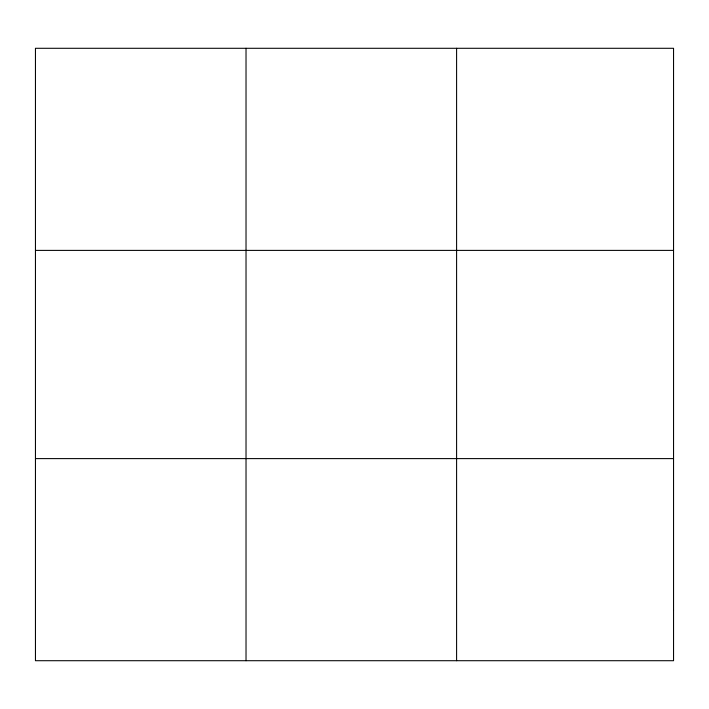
<?xml version="1.0" encoding="UTF-8"?>
<svg xmlns="http://www.w3.org/2000/svg" width="709" height="709" viewBox="0 0 709 709"><rect width="100%" height="100%" fill="white"/><g stroke="black" fill="none" stroke-linecap="round" stroke-linejoin="round"><path stroke-width="1.06" d="M246.023 48.292L246.023 660.708M456.596 48.292L456.596 660.708M35.45 250.392L673.55 250.392M35.45 458.608L673.55 458.608M673.55 610.183L673.55 660.708L35.45 660.708L35.45 48.292L673.55 48.292L673.55 610.183"/></g></svg>
